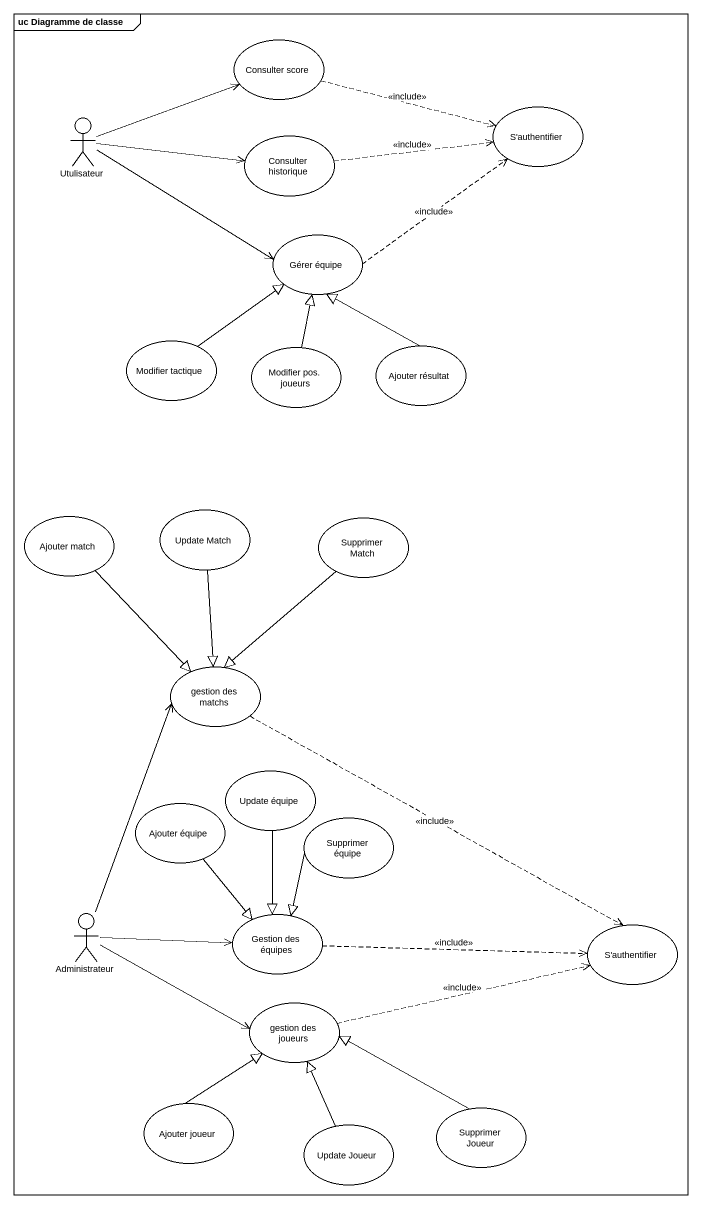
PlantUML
@startuml
mainframe uc Diagramme de classe
usecase "Consulter score" as Consulter_score
actor Utulisateur
usecase "Consulter historique" as Consulter_historique
usecase "S'authentifier" as S_authentifier
usecase "Gérer équipe" as Gérer_équipe
usecase "Modifier tactique" as Modifier_tactique
usecase "Modifier pos. joueurs" as Modifier_pos_joueurs
usecase "Ajouter résultat" as Ajouter_résultat
usecase "Ajouter match" as Ajouter_match
usecase "Update Match" as Update_Match
usecase "Supprimer Match" as Supprimer_Match
usecase "gestion des matchs" as gestion_des_matchs
usecase "Update équipe" as Update_équipe
usecase "Ajouter équipe" as Ajouter_équipe
usecase "Supprimer équipe" as Supprimer_équipe
actor Administrateur
usecase "Gestion des équipes" as Gestion_des_équipes
usecase "S'authentifier" as S_authentifier_2
usecase "gestion des joueurs" as gestion_des_joueurs
usecase "Ajouter joueur" as Ajouter_joueur
usecase "Update Joueur" as Update_Joueur
usecase "Supprimer Joueur" as Supprimer_Joueur
Consulter_score .right.> S_authentifier : <<include>>
Utulisateur -right-> Consulter_score
Utulisateur -right-> Consulter_historique
Utulisateur -right-> Gérer_équipe
Consulter_historique .right.> S_authentifier : <<include>>
Gérer_équipe .right.> S_authentifier : <<include>>
Modifier_tactique -up-|> Gérer_équipe
Modifier_pos_joueurs -up-|> Gérer_équipe
Ajouter_résultat -up-|> Gérer_équipe
Ajouter_match --|> gestion_des_matchs
Update_Match --|> gestion_des_matchs
Supprimer_Match --|> gestion_des_matchs
gestion_des_matchs ..> S_authentifier_2 : <<include>>
Update_équipe --|> Gestion_des_équipes
Ajouter_équipe --|> Gestion_des_équipes
Supprimer_équipe --|> Gestion_des_équipes
Administrateur -up-> gestion_des_matchs
Administrateur -right-> Gestion_des_équipes
Administrateur -right-> gestion_des_joueurs
Gestion_des_équipes .right.> S_authentifier_2 : <<include>>
gestion_des_joueurs .right.> S_authentifier_2 : <<include>>
Ajouter_joueur -up-|> gestion_des_joueurs
Update_Joueur -up-|> gestion_des_joueurs
Supprimer_Joueur -left-|> gestion_des_joueurs
@enduml
